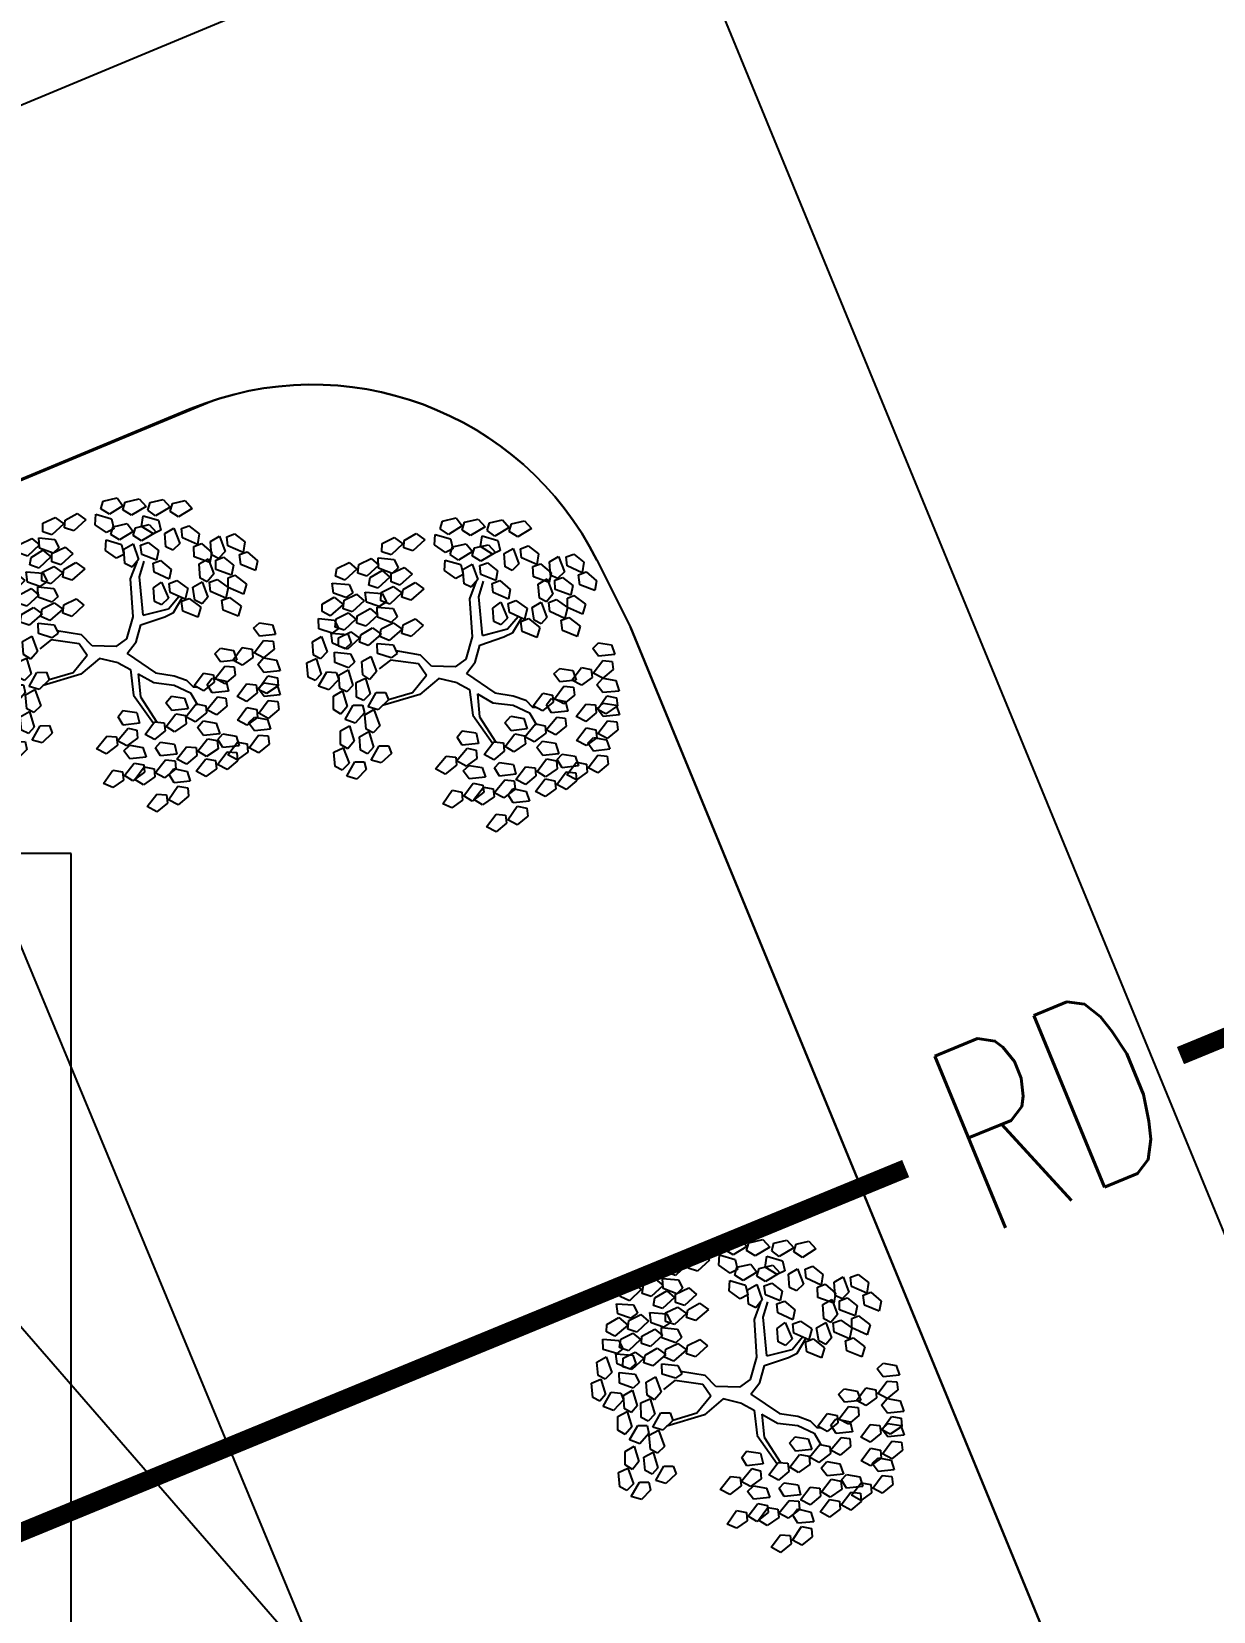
# Model space of a CAD drawing. Extents: x -809667 to 586099, y 3084146 to 3634412.
# Drawn here: x 381283.61 to 381294.75, y 3086192.11 to 3086207 of the extents above; entities that cross this region are included whole.
import ezdxf

# ---------------------------------------------------------------- set-up
doc = ezdxf.new("R2010")
doc.units = 0
doc.header["$LTSCALE"] = 0.5
for name, color, linetype in [('DIM-箱柜', 3, 'CONTINUOUS'), ('DIM-通讯', 3, 'CONTINUOUS'), ('WIRE-通讯', 4, 'CONTINUOUS'), ('乔木', 84, 'CONTINUOUS'), ('文字', 7, 'CONTINUOUS')]:
    doc.layers.add(name, color=color, linetype=linetype)
doc.styles.add('_TEL_DIM', font='SIMPLEX', dxfattribs={"width": 0.8, "height": 3.5, "bigfont": 'HZTXT'})

# ---------------------------------------------------------------- blocks, each defined once
blk = doc.blocks.new('幌伞枫')
at = {"layer": '乔木', "color": 0}
for p, q in [((-531, 995), (-450, 1054)), ((-450, 1054), (-384, 1025)), ((-9, 966), (27, 1054)), ((27, 1054), (101, 1061)), ((101, 1061), (86, 944)), ((123, 966), (145, 1032)), ((145, 1032), (203, 1025)), ((284, 1025), (365, 1032)), ((365, 1032), (350, 915)), ((-677, 937), (-604, 995)), ((-670, 878), (-677, 937)), ((-604, 995), (-531, 966)), ((-531, 966), (-604, 870)), ((-523, 937), (-531, 995)), ((-450, 929), (-523, 937)), ((-384, 1025), (-450, 929)), ((-384, 870), (-303, 937)), ((-303, 937), (-237, 900)), ((20, 915), (-9, 966)), ((86, 944), (20, 915)), ((196, 878), (123, 966)), ((247, 937), (196, 878)), ((203, 1025), (247, 937)), ((247, 937), (284, 1025)), ((284, 885), (247, 937)), ((380, 937), (409, 1003)), ((460, 848), (380, 937)), ((409, 1003), (468, 995)), ((424, 900), (460, 988)), ((460, 988), (534, 995)), ((468, 995), (504, 900)), ((534, 995), (519, 878)), ((556, 900), (578, 966)), ((578, 966), (636, 959)), ((636, 959), (681, 870)), ((-685, 826), (-567, 841)), ((-663, 753), (-685, 826)), ((-604, 870), (-670, 878)), ((-567, 841), (-531, 782)), ((-531, 819), (-457, 878)), ((-523, 760), (-531, 819)), ((-457, 878), (-391, 848)), ((-391, 848), (-457, 746)), ((-377, 819), (-384, 870)), ((-384, 738), (-310, 804)), ((-310, 804), (-377, 819)), ((-237, 900), (-310, 804)), ((-310, 804), (-237, 768)), ((-237, 797), (-156, 863)), ((-156, 863), (-90, 826)), ((-90, 826), (-156, 731)), ((137, 804), (167, 870)), ((211, 716), (137, 804)), ((167, 870), (225, 863)), ((225, 863), (262, 775)), ((350, 915), (284, 885)), ((402, 775), (424, 841)), ((453, 848), (424, 900)), ((424, 841), (482, 834)), ((519, 878), (453, 848)), ((504, 900), (460, 848)), ((482, 834), (526, 746)), ((629, 812), (556, 900)), ((570, 738), (600, 804)), ((600, 804), (658, 797)), ((681, 870), (629, 812)), ((651, 775), (688, 863)), ((688, 863), (761, 870)), ((761, 870), (747, 753)), ((783, 775), (805, 841)), ((805, 841), (864, 834)), ((864, 834), (908, 746)), ((-567, 738), (-663, 753)), ((-663, 687), (-582, 746)), ((-582, 746), (-516, 716)), ((-516, 716), (-582, 614)), ((-531, 782), (-567, 738)), ((-545, 709), (-428, 724)), ((-523, 636), (-545, 709)), ((-457, 746), (-523, 760)), ((-428, 724), (-384, 665)), ((-377, 680), (-384, 738)), ((-237, 768), (-310, 672)), ((-230, 738), (-237, 797)), ((-156, 731), (-230, 738)), ((108, 650), (145, 738)), ((145, 738), (218, 746)), ((218, 746), (203, 628)), ((262, 775), (211, 716)), ((240, 650), (262, 716)), ((262, 716), (321, 709)), ((321, 709), (365, 621)), ((475, 687), (402, 775)), ((526, 746), (475, 687)), ((644, 650), (570, 738)), ((695, 709), (644, 650)), ((681, 724), (651, 775)), ((658, 797), (695, 709)), ((747, 753), (681, 724)), ((857, 687), (783, 775)), ((908, 746), (857, 687)), ((-993, 643), (-927, 680)), ((-993, 548), (-993, 643)), ((-927, 680), (-890, 570)), ((-810, 628), (-736, 687)), ((-802, 570), (-810, 628)), ((-736, 687), (-663, 658)), ((-663, 658), (-736, 562)), ((-655, 628), (-663, 687)), ((-582, 614), (-655, 628)), ((-421, 621), (-523, 636)), ((-384, 665), (-421, 621)), ((-391, 628), (-274, 643)), ((-369, 555), (-391, 628)), ((-310, 672), (-377, 680)), ((-296, 511), (-215, 577)), ((-274, 643), (-237, 592)), ((-237, 592), (-274, 548)), ((-215, 577), (-149, 540)), ((137, 599), (108, 650)), ((203, 628), (137, 599)), ((313, 562), (240, 650)), ((306, 540), (350, 636)), ((365, 621), (313, 562)), ((350, 636), (424, 636)), ((424, 636), (409, 518)), ((446, 548), (468, 606)), ((468, 606), (526, 599)), ((526, 599), (570, 511)), ((717, 525), (754, 614)), ((754, 614), (827, 621)), ((798, 614), (827, 680)), ((871, 525), (798, 614)), ((827, 621), (813, 503)), ((827, 680), (886, 672)), ((849, 525), (871, 592)), ((871, 592), (930, 584)), ((923, 584), (871, 525)), ((886, 672), (923, 584)), ((930, 584), (974, 496)), ((-1037, 489), (-971, 525)), ((-1037, 393), (-1037, 489)), ((-942, 518), (-993, 548)), ((-971, 525), (-934, 408)), ((-890, 570), (-942, 518)), ((-817, 518), (-699, 533)), ((-795, 445), (-817, 518)), ((-736, 562), (-802, 570)), ((-699, 533), (-663, 474)), ((-663, 474), (-699, 430)), ((-443, 452), (-369, 518)), ((-274, 548), (-369, 555)), ((-369, 518), (-296, 481)), ((-296, 481), (-369, 386)), ((-222, 377), (-311, 462)), ((-288, 452), (-296, 511)), ((-149, 540), (-215, 445)), ((255, 489), (284, 555)), ((328, 401), (255, 489)), ((284, 555), (336, 548)), ((343, 496), (306, 540)), ((380, 459), (328, 401)), ((336, 548), (380, 459)), ((409, 518), (343, 496)), ((519, 452), (446, 548)), ((570, 511), (519, 452)), ((592, 408), (629, 496)), ((629, 496), (710, 503)), ((710, 503), (695, 386)), ((747, 481), (717, 525)), ((725, 408), (754, 474)), ((813, 503), (747, 481)), ((754, 474), (813, 467)), ((813, 467), (849, 371)), ((923, 437), (849, 525)), ((974, 496), (923, 437)), ((-1081, 320), (-1015, 357)), ((-986, 364), (-1037, 393)), ((-1015, 357), (-978, 239)), ((-934, 408), (-986, 364)), ((-956, 320), (-898, 423)), ((-898, 423), (-824, 423)), ((-883, 349), (-817, 386)), ((-810, 364), (-883, 291)), ((-883, 247), (-883, 349)), ((-824, 423), (-810, 364)), ((-817, 386), (-780, 269)), ((-699, 430), (-795, 445)), ((-758, 313), (-685, 371)), ((-685, 371), (-619, 342)), ((-611, 371), (-531, 430)), ((-604, 313), (-611, 371)), ((-465, 401), (-538, 305)), ((-531, 430), (-465, 401)), ((-457, 342), (-332, 364)), ((-435, 393), (-443, 452)), ((-369, 386), (-435, 393)), ((-332, 364), (-296, 305)), ((-257, 346), (-327, 441)), ((-215, 445), (-288, 452)), ((-252, 158), (-257, 346)), ((-206, 307), (-222, 377)), ((225, 276), (277, 357)), ((277, 357), (336, 393)), ((291, 261), (372, 364)), ((336, 393), (344, 419)), ((372, 364), (468, 393)), ((460, 386), (490, 452)), ((534, 291), (460, 386)), ((490, 452), (541, 445)), ((585, 349), (534, 291)), ((541, 445), (585, 349)), ((629, 357), (592, 408)), ((695, 386), (629, 357)), ((798, 320), (725, 408)), ((849, 371), (798, 320)), ((864, 364), (893, 430)), ((937, 276), (864, 364)), ((893, 430), (952, 423)), ((952, 423), (989, 335)), ((-1081, 217), (-1081, 320)), ((-978, 239), (-1030, 188)), ((-883, 291), (-956, 320)), ((-832, 217), (-883, 247)), ((-780, 269), (-832, 217)), ((-751, 254), (-758, 313)), ((-685, 247), (-751, 254)), ((-619, 342), (-685, 247)), ((-531, 195), (-633, 254)), ((-538, 305), (-604, 313)), ((-428, 276), (-457, 342)), ((-332, 261), (-428, 276)), ((-296, 305), (-332, 261)), ((-188, 124), (-206, 307)), ((174, 151), (225, 276)), ((240, 122), (291, 261)), ((365, 225), (402, 313)), ((402, 313), (482, 320)), ((482, 320), (468, 203)), ((497, 225), (526, 291)), ((526, 291), (585, 283)), ((585, 283), (622, 188)), ((747, 247), (769, 313)), ((820, 158), (747, 247)), ((769, 313), (827, 305)), ((827, 305), (871, 217)), ((989, 335), (937, 276)), ((-1125, 166), (-1059, 195)), ((-1125, 63), (-1125, 166)), ((-1030, 188), (-1081, 217)), ((-1059, 195), (-1022, 85)), ((-927, 195), (-861, 225)), ((-927, 92), (-927, 195)), ((-861, 225), (-824, 114)), ((-846, 19), (-788, 122)), ((-788, 122), (-714, 122)), ((-773, 203), (-655, 217)), ((-751, 129), (-773, 203)), ((-648, 114), (-751, 129)), ((-714, 122), (-699, 63)), ((-655, 217), (-611, 158)), ((-611, 158), (-648, 114)), ((-531, 129), (-641, 203)), ((-252, 158), (-531, 195)), ((-259, 85), (-531, 129)), ((-76, 63), (-188, 124)), ((-9, -18), (174, 151)), ((152, 26), (240, 122)), ((402, 173), (365, 225)), ((468, 203), (402, 173)), ((570, 136), (497, 225)), ((519, 63), (541, 129)), ((541, 129), (600, 122)), ((622, 188), (570, 136)), ((600, 122), (644, 34)), ((673, 70), (710, 166)), ((710, 166), (783, 166)), ((783, 166), (769, 48)), ((805, 78), (827, 144)), ((871, 217), (820, 158)), ((827, 144), (886, 136)), ((879, 122), (923, 210)), ((915, 78), (879, 122)), ((886, 136), (930, 41)), ((923, 210), (996, 217)), ((996, 217), (981, 100)), ((1011, 122), (1040, 188)), ((1092, 34), (1011, 122)), ((1040, 188), (1099, 180)), ((1099, 180), (1143, 92)), ((-1074, 34), (-1125, 63)), ((-1022, 85), (-1074, 34)), ((-1044, -10), (-986, 92)), ((-986, 92), (-912, 92)), ((-898, 34), (-971, -32)), ((-876, 63), (-927, 92)), ((-912, 92), (-898, 34)), ((-824, 114), (-876, 63)), ((-773, -3), (-846, 19)), ((-699, 63), (-773, -3)), ((-112, 4), (-259, 85)), ((-76, -84), (-112, 4)), ((-9, -18), (-76, 63)), ((152, 26), (318, 4)), ((295, -42), (527, 53)), ((318, 4), (524, 78)), ((592, -25), (519, 63)), ((644, 34), (592, -25)), ((703, 26), (673, 70)), ((769, 48), (703, 26)), ((879, -18), (805, 78)), ((930, 41), (879, -18)), ((981, 100), (915, 78)), ((1033, -40), (1055, 26)), ((1055, 26), (1114, 19)), ((1143, 92), (1092, 34)), ((1114, 19), (1158, -69)), ((-1081, -142), (-1022, -91)), ((-971, -32), (-1044, -10)), ((-1022, -91), (-964, -194)), ((-76, -84), (-120, -253)), ((42, -98), (-20, -221)), ((-9, -18), (-9, -18)), ((-9, -18), (-9, -18)), ((-9, -18), (-9, -18)), ((-9, -18), (-9, -18)), ((-9, -18), (-9, -18)), ((-9, -18), (-9, -18)), ((-9, -18), (-9, -18)), ((-9, -18), (-9, -18)), ((-9, -18), (-9, -18)), ((-9, -18), (-9, -18)), ((-9, -18), (-9, -18)), ((-9, -18), (-9, -18)), ((-9, -18), (-9, -18)), ((-9, -18), (-9, -18)), ((-9, -18), (-9, -18)), ((-9, -18), (-9, -18)), ((-9, -18), (-9, -18)), ((-9, -18), (-9, -18)), ((-9, -18), (-9, -18)), ((-9, -18), (-9, -18)), ((-9, -18), (-9, -18)), ((-9, -18), (-9, -18)), ((-9, -18), (-9, -18)), ((-9, -18), (-9, -18)), ((-9, -18), (-9, -18)), ((-9, -18), (-9, -18)), ((-9, -18), (-9, -18)), ((-9, -18), (-9, -18)), ((-9, -18), (-9, -18)), ((-9, -18), (-9, -18)), ((-9, -18), (-9, -18)), ((-9, -18), (-9, -18)), ((-9, -18), (-9, -18)), ((-9, -18), (-9, -18)), ((-9, -18), (-9, -18)), ((-9, -18), (-9, -18)), ((-9, -18), (-9, -18)), ((-9, -18), (-9, -18)), ((-9, -18), (-9, -18)), ((-9, -18), (-9, -18)), ((42, -98), (109, -22)), ((109, -22), (295, -42)), ((387, -142), (424, -47)), ((424, -47), (504, -47)), ((504, -47), (490, -165)), ((519, -135), (548, -76)), ((548, -76), (607, -84)), ((607, -84), (644, -172)), ((644, -150), (681, -62)), ((681, -62), (754, -54)), ((754, -54), (739, -172)), ((776, -150), (805, -84)), ((805, -84), (857, -91)), ((820, -84), (849, -18)), ((893, -172), (820, -84)), ((849, -18), (908, -25)), ((857, -91), (901, -187)), ((908, -25), (945, -120)), ((1106, -128), (1033, -40)), ((1158, -69), (1106, -128)), ((-1052, -238), (-1081, -142)), ((-964, -194), (-1000, -253)), ((-736, -231), (-677, -179)), ((-677, -179), (-619, -289)), ((-20, -221), (62, -380)), ((424, -187), (387, -142)), ((490, -165), (424, -187)), ((592, -231), (519, -135)), ((644, -172), (592, -231)), ((673, -201), (644, -150)), ((739, -172), (673, -201)), ((849, -238), (776, -150)), ((901, -187), (849, -238)), ((945, -120), (893, -172)), ((-1089, -304), (-1030, -253)), ((-1067, -399), (-1089, -304)), ((-1000, -253), (-1052, -238)), ((-1030, -253), (-971, -355)), ((-971, -451), (-934, -341)), ((-934, -341), (-868, -326)), ((-868, -326), (-839, -377)), ((-861, -282), (-802, -238)), ((-839, -385), (-861, -282)), ((-802, -238), (-744, -341)), ((-744, -341), (-780, -399)), ((-744, -392), (-685, -341)), ((-707, -326), (-736, -231)), ((-655, -348), (-707, -326)), ((-685, -341), (-626, -443)), ((-619, -289), (-655, -348)), ((-479, -289), (-421, -245)), ((-457, -385), (-479, -289)), ((-421, -245), (-362, -348)), ((-215, -311), (-285, -477)), ((-156, -341), (-230, -532)), ((-120, -253), (-215, -311)), ((-61, -304), (-156, -341)), ((-61, -304), (38, -431)), ((541, -297), (563, -231)), ((614, -392), (541, -297)), ((563, -231), (622, -238)), ((666, -333), (614, -392)), ((622, -238), (666, -333)), ((791, -311), (820, -245)), ((871, -399), (791, -311)), ((820, -245), (879, -253)), ((915, -341), (871, -399)), ((879, -253), (915, -341)), ((-1008, -414), (-1067, -399)), ((-971, -355), (-1008, -414)), ((-978, -502), (-920, -458)), ((-898, -465), (-971, -451)), ((-920, -458), (-861, -561)), ((-839, -377), (-898, -465)), ((-876, -443), (-817, -399)), ((-846, -539), (-876, -443)), ((-780, -399), (-839, -385)), ((-817, -399), (-758, -502)), ((-722, -487), (-744, -392)), ((-626, -443), (-663, -502)), ((-626, -539), (-589, -429)), ((-589, -429), (-523, -414)), ((-523, -414), (-494, -465)), ((-487, -451), (-428, -399)), ((-465, -546), (-487, -451)), ((-399, -407), (-457, -385)), ((-428, -399), (-369, -510)), ((-362, -348), (-399, -407)), ((38, -431), (49, -612)), ((62, -380), (79, -664)), ((-956, -598), (-978, -502)), ((-861, -561), (-898, -620)), ((-795, -561), (-846, -539)), ((-758, -502), (-795, -561)), ((-751, -598), (-714, -480)), ((-663, -502), (-722, -487)), ((-714, -480), (-648, -465)), ((-626, -524), (-677, -605)), ((-648, -465), (-626, -524)), ((-553, -554), (-626, -539)), ((-626, -590), (-567, -546)), ((-567, -546), (-509, -649)), ((-494, -465), (-553, -554)), ((-487, -605), (-428, -554)), ((-413, -568), (-465, -546)), ((-428, -554), (-369, -664)), ((-369, -510), (-413, -568)), ((-369, -598), (-332, -487)), ((-332, -487), (-266, -473)), ((-244, -524), (-296, -612)), ((-266, -473), (-244, -524)), ((-230, -532), (-186, -627)), ((-986, -664), (-927, -620)), ((-964, -759), (-986, -664)), ((-898, -620), (-956, -598)), ((-927, -620), (-868, -722)), ((-832, -700), (-766, -686)), ((-766, -686), (-744, -744)), ((-677, -605), (-751, -598)), ((-751, -664), (-692, -620)), ((-729, -759), (-751, -664)), ((-692, -620), (-633, -722)), ((-597, -693), (-626, -590)), ((-509, -649), (-545, -708)), ((-457, -700), (-487, -605)), ((-369, -664), (-406, -722)), ((-296, -612), (-369, -598)), ((-288, -664), (-171, -649)), ((-266, -737), (-288, -664)), ((-171, -649), (-127, -708)), ((-24, -686), (-9, -620)), ((64, -766), (-24, -686)), ((-9, -620), (49, -612)), ((49, -612), (101, -700)), ((358, -752), (372, -686)), ((372, -686), (431, -678)), ((431, -678), (482, -766)), ((-912, -781), (-964, -759)), ((-868, -722), (-912, -781)), ((-868, -818), (-832, -700)), ((-744, -744), (-795, -825)), ((-766, -825), (-699, -774)), ((-670, -781), (-729, -759)), ((-699, -774), (-641, -884)), ((-633, -722), (-670, -781)), ((-633, -752), (-575, -708)), ((-611, -847), (-633, -752)), ((-545, -708), (-597, -693)), ((-575, -708), (-516, -810)), ((-516, -906), (-479, -788)), ((-494, -766), (-435, -715)), ((-472, -862), (-494, -766)), ((-479, -788), (-413, -781)), ((-406, -722), (-457, -700)), ((-435, -715), (-377, -818)), ((-413, -781), (-384, -832)), ((-340, -803), (-274, -788)), ((-274, -788), (-244, -840)), ((-171, -752), (-266, -737)), ((-127, -708), (-171, -752)), ((-142, -737), (-24, -730)), ((-127, -810), (-142, -737)), ((-24, -730), (13, -788)), ((13, -788), (-24, -832)), ((101, -700), (64, -766)), ((93, -730), (218, -715)), ((115, -803), (93, -730)), ((218, -715), (255, -774)), ((255, -774), (218, -818)), ((240, -803), (358, -796)), ((446, -832), (358, -752)), ((358, -796), (394, -847)), ((482, -766), (446, -832)), ((-795, -825), (-868, -818)), ((-736, -921), (-766, -825)), ((-641, -884), (-685, -935)), ((-641, -972), (-604, -862)), ((-553, -869), (-611, -847)), ((-604, -862), (-538, -847)), ((-516, -899), (-567, -987)), ((-516, -810), (-553, -869)), ((-538, -847), (-516, -899)), ((-443, -913), (-516, -906)), ((-413, -877), (-472, -862)), ((-384, -832), (-443, -913)), ((-377, -818), (-413, -877)), ((-377, -913), (-340, -803)), ((-303, -928), (-377, -913)), ((-244, -840), (-303, -928)), ((-230, -847), (-112, -840)), ((-208, -921), (-230, -847)), ((-24, -832), (-127, -810)), ((-112, -840), (-76, -891)), ((-76, -891), (-112, -935)), ((-90, -921), (27, -913)), ((27, -869), (42, -803)), ((115, -950), (27, -869)), ((27, -913), (71, -972)), ((42, -803), (101, -803)), ((101, -803), (159, -884)), ((218, -818), (115, -803)), ((159, -884), (115, -950)), ((262, -877), (240, -803)), ((358, -891), (262, -877)), ((394, -847), (358, -891)), ((431, -950), (446, -884)), ((446, -884), (504, -884)), ((504, -884), (556, -965)), ((-685, -935), (-736, -921)), ((-567, -987), (-641, -972)), ((-509, -979), (-391, -965)), ((-487, -1053), (-509, -979)), ((-391, -965), (-354, -1023)), ((-354, -1023), (-391, -1067)), ((-252, -1001), (-230, -935)), ((-164, -1082), (-252, -1001)), ((-230, -935), (-178, -928)), ((-112, -935), (-208, -921)), ((-178, -928), (-120, -1016)), ((-120, -1016), (-164, -1082)), ((-68, -994), (-90, -921)), ((27, -1016), (-68, -994)), ((71, -972), (27, -1016)), ((167, -928), (284, -921)), ((189, -1001), (167, -928)), ((284, -1023), (189, -1001)), ((284, -921), (328, -979)), ((328, -979), (284, -1023)), ((313, -1009), (431, -994)), ((328, -1082), (313, -1009)), ((519, -1031), (431, -950)), ((431, -994), (468, -1053)), ((556, -965), (519, -1031)), ((-391, -1067), (-487, -1053)), ((-362, -1053), (-244, -1045)), ((-347, -1126), (-362, -1053)), ((-244, -1141), (-347, -1126)), ((-244, -1045), (-208, -1097)), ((-208, -1097), (-244, -1141)), ((431, -1097), (328, -1082)), ((468, -1053), (431, -1097))]:
    blk.add_line(p, q, dxfattribs=at)
blk = doc.blocks.new('23424')
at = {"layer": '文字', "color": 8, "linetype": 'Continuous'}
for p, q in [((382034.596, 3087729.723), (382034.913, 3087729.091)), ((382032.02, 3087719.21), (382025.797, 3087726.37))]:
    blk.add_line(p, q, dxfattribs=at)
at = {"layer": '文字', "color": 8, "linetype": 'Continuous', "flags": 128}
for points in [[(381999.786, 3087721.773), (382062.459, 3087747.886)], [(382035.113, 3087736.492), (382055.32, 3087687.356)], [(382013.171, 3087723.831), (382030.963, 3087731.224)], [(382034.913, 3087729.091), (382050.635, 3087690.861)], [(382032.02, 3087719.21), (382029.25, 3087718.058), (382025.797, 3087726.37), (382028.567, 3087727.521), (382032.02, 3087719.21)]]:
    blk.add_lwpolyline(points, dxfattribs=at)
for points in [[(382034.596, 3087729.723, 0.393528), (382030.763, 3087731.149), (382013.208, 3087723.847, 0.428399), (382011.647, 3087719.793), (382033.806, 3087672.974, 0.467402), (382042.716, 3087670.658), (382049.453, 3087675.468, 0.348347), (382052.546, 3087686.216), (382034.913, 3087729.091)], [(382029.974, 3087730.821), (382030.763, 3087731.149, -0.393528), (382034.596, 3087729.723), (382034.913, 3087729.091)]]:
    blk.add_lwpolyline(points, format="xyb", dxfattribs=at)
at = {"layer": '文字', "color": 8, "linetype": 'Continuous', "xscale": 0.001300000000000001, "yscale": 0.001300000000000001, "zscale": 0.001300000000000001, "rotation": 283.1089006423777}
for p in [(382030.195, 3087728.838), (382033.391, 3087728.648), (382036.072, 3087721.856)]:
    blk.add_blockref('幌伞枫', p, dxfattribs=at)

msp = doc.modelspace()

# ---------------------------------------------------------------- linework, layer by layer
at = {"layer": 'DIM-箱柜', "linetype": 'Continuous'}
for p, q in [((381283.984, 3086199.25), (381240.703, 3086199.25)), ((381283.984, 3086181.928), (381283.984, 3086199.25))]:
    msp.add_line(p, q, dxfattribs=at)
at = {"layer": 'WIRE-通讯', "linetype": 'Continuous', "const_width": 0.175}
for points in [[(381294.436, 3086197.345), (381316.818, 3086206.55)], [(381268.541, 3086186.695), (381291.847, 3086196.28)]]:
    msp.add_lwpolyline(points, dxfattribs=at)

# ---------------------------------------------------------------- block references
at = {"layer": '文字', "color": 8, "linetype": 'Continuous'}
msp.add_blockref('23424', (-745.658, -1527.708), dxfattribs=at)

# ---------------------------------------------------------------- texts
at = {"layer": 'DIM-通讯', "linetype": 'Continuous', "style": '_TEL_DIM', "width": 0.64}
msp.add_text('RD', height=1.75, rotation=22.3554, dxfattribs=at).set_placement((381292.611, 3086195.649))

doc.saveas('drawing.dxf')
